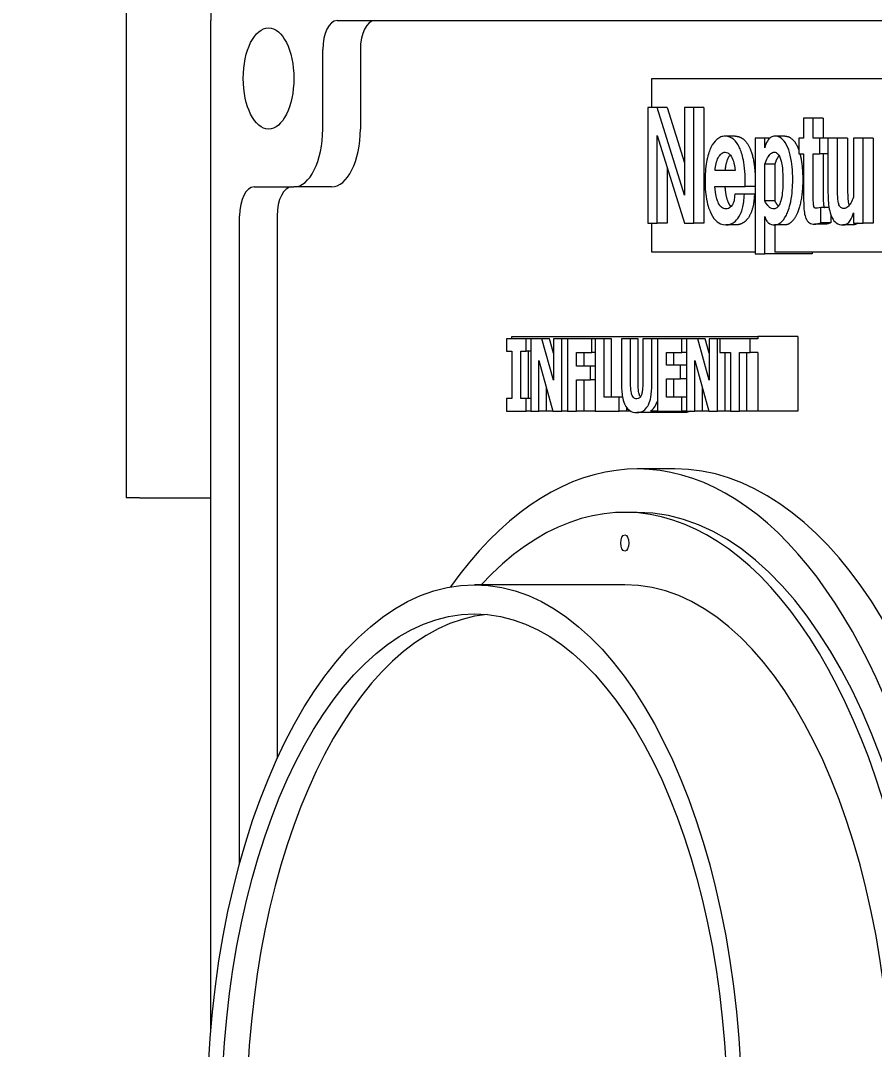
# Model space of a CAD drawing. Header units: inches. Extents: x 15 to 402, y 6 to 258.
# Drawn here: x 286.419 to 290.11, y 103.103 to 107.548 of the extents above; entities that cross this region are included whole.
import ezdxf

# ---------------------------------------------------------------- set-up
doc = ezdxf.new("R2010")
doc.units = ezdxf.units.IN
doc.header["$LTSCALE"] = 12
doc.header["$MEASUREMENT"] = 0
doc.layers.add('Dimension (ANSI)', color=7, linetype='Continuous', lineweight=25)
doc.layers.add('Visible (ANSI)', color=7, linetype='Continuous', lineweight=50)
doc.styles.add('MEMCOR Medium', font='arial.ttf')
doc.dimstyles.new('Default (ANSI)', dxfattribs={"dimscale": 12, "dimtxt": 0.15, "dimasz": 0.098425, "dimexe": 0.125, "dimexo": 0.0625, "dimgap": 0.031496, "dimtad": 0, "dimtih": 1, "dimtoh": 1, "dimdec": 4, "dimrnd": 1e-08, "dimzin": 3, "dimdsep": 46, "dimlunit": 5, "dimtxsty": 'MEMCOR Medium', "dimcen": 0.09, "dimdle": 0.393701, "dimclrd": 256, "dimclre": 256, "dimclrt": 256, "dimadec": 0, "dimazin": 1, "dimtfac": 0.8, "dimtofl": 0, "dimtmove": 0, "dimatfit": 3, "dimfxl": 1, "dimfrac": 1, "dimtolj": 1, "dimtzin": 4, "dimlwd": -1, "dimlwe": -1, "dimarcsym": 0})

# ---------------------------------------------------------------- blocks, each defined once
blk = doc.blocks.new('*D27')
at = {"layer": 'Defpoints', "color": 0, "transparency": 16777216}
for p in [(306.8612, 130.4909), (258.8478, 39.7359), (286.6568, 39.7359)]:
    blk.add_point(p, dxfattribs=at)
at = {"layer": 'Dimension (ANSI)', "transparency": 16777216}
for p, q in [((306.1112, 130.4909), (257.3478, 130.4909)), ((258.8478, 129.3098), (258.8478, 91.2594)), ((258.8478, 40.917), (258.8478, 78.9674)), ((285.9068, 39.7359), (257.3478, 39.7359))]:
    blk.add_line(p, q, dxfattribs=at)
for points in [[(258.651, 129.3098), (259.0447, 129.3098), (258.8478, 130.4909)], [(258.651, 40.917), (259.0447, 40.917), (258.8478, 39.7359)]]:
    blk.add_solid(points, dxfattribs=at)
at = {"layer": 'Dimension (ANSI)', "transparency": 16777216, "char_height": 1.8, "attachment_point": 5, "style": 'MEMCOR Medium'}
for s, insert in [('\\A1; \\fArial|b0|i0;90{\\H0.8x;\\S3#4;} in', (258.8478, 86.9624)), ('\\A1;[2305.2 mm]{\\P\\fArial|b0|i0;SHIPPING HEIGHT\\P\\fArial|b0|i0;REF.}', (258.8478, 80.8164))]:
    blk.add_mtext(s, dxfattribs=dict(at, insert=insert))

msp = doc.modelspace()

# ---------------------------------------------------------------- linework, layer by layer
at = {"layer": 'Visible (ANSI)', "linetype": 'Continuous', "lineweight": 18}
for p, q in [((286.87533, 107.98586), (286.87533, 105.48586)), ((287.24093, 103.18322), (287.24093, 107.54836)), ((287.78781, 107.54833), (293.69406, 107.54833)), ((287.72531, 107.07961), (287.72531, 107.42333)), ((287.88769, 107.42333), (287.88769, 107.07961)), ((289.14718, 107.29833), (292.33468, 107.29833)), ((289.14718, 107.17333), (289.14718, 107.29833)), ((289.1307, 107.17333), (289.1307, 106.67333)), ((289.17119, 107.17333), (289.1307, 107.17333)), ((289.21449, 107.17333), (289.17119, 107.17333)), ((289.28885, 106.79428), (289.17119, 107.17333)), ((289.21449, 107.17333), (289.28885, 106.93378)), ((289.32959, 107.17333), (289.28885, 107.17333)), ((289.28885, 107.17333), (289.28885, 106.79428)), ((289.37289, 107.17333), (289.32959, 107.17333)), ((289.32959, 106.67333), (289.32959, 107.17333)), ((289.37289, 107.17333), (289.37289, 106.67333)), ((289.84521, 107.12728), (289.80371, 107.12728)), ((289.80371, 107.12728), (289.80371, 107.04074)), ((289.84521, 107.04074), (289.84521, 107.12728)), ((289.88851, 107.12728), (289.84521, 107.12728)), ((289.88851, 107.12728), (289.88851, 107.04074)), ((289.17119, 107.05187), (289.28885, 106.67333)), ((289.17119, 106.67333), (289.17119, 107.05187)), ((289.50765, 107.04883), (289.46435, 107.04883)), ((289.6353, 107.04074), (289.59405, 107.04074)), ((289.59405, 107.04074), (289.59405, 106.53973)), ((289.6353, 106.99873), (289.6353, 107.04074)), ((289.65746, 107.04074), (289.6353, 107.04074)), ((289.72288, 107.04883), (289.67958, 107.04883)), ((289.80371, 107.04074), (289.78245, 107.04074)), ((289.78245, 107.04074), (289.78245, 106.97191)), ((289.87355, 107.04074), (289.84521, 107.04074)), ((289.87355, 106.97191), (289.87355, 107.04074)), ((289.90886, 107.04074), (289.87355, 107.04074)), ((289.95062, 107.04074), (289.90886, 107.04074)), ((289.90886, 107.04074), (289.90886, 106.8039)), ((289.95062, 106.80643), (289.95062, 107.04074)), ((289.99392, 107.04074), (289.95062, 107.04074)), ((289.99392, 107.04074), (289.99392, 106.80643)), ((290.06094, 107.04074), (290.01969, 107.04074)), ((290.01969, 107.04074), (290.01969, 106.78568)), ((290.06094, 106.67333), (290.06094, 107.04074)), ((290.10424, 107.04074), (290.06094, 107.04074)), ((290.10424, 107.04074), (290.10424, 106.67333)), ((289.78245, 106.97191), (289.80371, 106.97191)), ((289.80371, 106.97191), (289.80371, 106.78466)), ((289.84521, 106.78213), (289.84521, 106.97191)), ((289.84521, 106.97191), (289.87355, 106.97191)), ((289.90886, 106.97191), (289.87355, 106.97191)), ((289.88851, 106.97191), (289.88851, 106.78213)), ((289.6353, 106.76999), (289.6353, 106.92738)), ((289.6786, 106.92738), (289.6353, 106.92738)), ((289.6786, 106.92738), (289.6786, 106.76999)), ((289.21449, 106.91256), (289.21449, 106.67333)), ((289.50813, 106.90106), (289.42058, 106.90106)), ((289.55114, 106.83173), (289.55114, 106.85653)), ((287.42845, 106.82961), (287.60031, 106.82961)), ((287.76269, 106.82961), (287.60031, 106.82961)), ((289.42007, 106.83173), (289.55114, 106.83173)), ((289.54785, 106.79782), (289.5056, 106.79782)), ((289.59115, 106.79782), (289.54785, 106.79782)), ((289.59405, 106.83173), (289.55114, 106.83173)), ((289.6786, 106.76999), (289.6353, 106.76999)), ((287.36595, 103.90554), (287.36595, 106.70461)), ((287.52833, 106.70461), (287.52833, 104.36009)), ((289.6353, 106.53973), (289.6353, 106.70116)), ((289.87734, 106.67485), (289.87734, 106.74013)), ((289.91334, 106.74013), (289.87734, 106.74013)), ((289.92064, 106.71031), (289.92064, 106.67485)), ((290.01969, 106.71736), (290.01969, 106.67333)), ((289.1307, 106.67333), (289.17119, 106.67333)), ((289.14718, 106.54833), (289.14718, 106.67333)), ((289.21449, 106.67333), (289.17119, 106.67333)), ((289.28885, 106.67333), (289.32959, 106.67333)), ((289.37289, 106.67333), (289.32959, 106.67333)), ((289.51069, 106.66523), (289.46739, 106.66523)), ((289.72085, 106.66523), (289.67755, 106.66523)), ((289.6786, 106.66523), (289.6786, 106.54833)), ((289.89332, 106.66827), (289.85002, 106.66827)), ((289.92064, 106.67485), (289.87734, 106.67485)), ((290.01593, 106.66523), (289.97263, 106.66523)), ((290.01969, 106.67333), (290.06094, 106.67333)), ((290.10424, 106.67333), (290.06094, 106.67333)), ((289.59405, 106.54833), (289.14718, 106.54833)), ((289.59405, 106.53973), (289.6353, 106.53973)), ((289.84098, 106.53973), (289.6353, 106.53973)), ((292.33468, 106.54833), (289.6786, 106.54833)), ((289.84098, 106.54833), (289.84098, 106.53973)), ((288.60425, 106.17383), (288.52004, 106.17383)), ((288.52004, 106.17383), (288.52004, 106.11929)), ((288.54263, 106.18333), (289.60513, 106.18333)), ((288.54263, 106.17383), (288.54263, 106.18333)), ((288.62398, 106.17383), (288.60425, 106.17383)), ((288.60425, 106.11929), (288.60425, 106.17383)), ((288.67217, 106.17383), (288.62398, 106.17383)), ((288.62398, 106.17383), (288.62398, 105.86083)), ((288.70465, 106.17383), (288.67217, 106.17383)), ((288.72214, 105.9945), (288.67217, 106.17383)), ((288.72214, 106.11105), (288.70465, 106.17383)), ((288.75803, 106.17383), (288.72214, 106.17383)), ((288.72214, 106.17383), (288.72214, 105.9945)), ((288.78346, 106.17383), (288.75803, 106.17383)), ((288.75803, 105.86083), (288.75803, 106.17383)), ((288.88822, 106.17383), (288.78346, 106.17383)), ((288.78346, 106.17383), (288.78346, 105.86083)), ((288.90211, 106.17383), (288.88822, 106.17383)), ((288.88822, 106.11422), (288.88822, 106.17383)), ((288.94143, 106.17383), (288.90211, 106.17383)), ((288.90211, 106.17383), (288.90211, 105.86083)), ((288.9739, 106.17383), (288.94143, 106.17383)), ((288.94143, 105.92044), (288.94143, 106.17383)), ((288.9739, 105.92044), (288.9739, 106.17383)), ((289.05589, 106.17383), (289.01658, 106.17383)), ((289.01658, 106.17383), (289.01658, 105.97395)), ((289.08837, 106.17383), (289.05589, 106.17383)), ((289.05589, 105.97852), (289.05589, 106.17383)), ((289.08837, 105.97852), (289.08837, 106.17383)), ((289.14771, 106.17383), (289.1084, 106.17383)), ((289.1084, 106.17383), (289.1084, 105.97852)), ((289.1715, 106.17383), (289.14771, 106.17383)), ((289.14771, 105.97421), (289.14771, 106.17383)), ((289.27727, 106.17383), (289.1715, 106.17383)), ((289.1715, 106.17383), (289.1715, 105.86083)), ((289.2975, 106.17383), (289.27727, 106.17383)), ((289.27727, 106.11422), (289.27727, 106.17383)), ((289.34569, 106.17383), (289.2975, 106.17383)), ((289.2975, 106.17383), (289.2975, 105.86083)), ((289.37817, 106.17383), (289.34569, 106.17383)), ((289.39566, 105.9945), (289.34569, 106.17383)), ((289.39566, 106.11105), (289.37817, 106.17383)), ((289.43155, 106.17383), (289.39566, 106.17383)), ((289.39566, 106.17383), (289.39566, 105.9945)), ((289.44075, 106.17383), (289.43155, 106.17383)), ((289.43155, 105.86083), (289.43155, 106.17383)), ((289.57265, 106.17383), (289.44075, 106.17383)), ((289.44075, 106.17383), (289.44075, 106.11422)), ((289.60513, 106.17383), (289.57265, 106.17383)), ((289.57265, 106.11422), (289.57265, 106.17383)), ((289.60513, 106.18333), (289.60513, 106.17383)), ((289.77833, 106.18333), (289.60513, 106.18333)), ((289.77833, 106.18333), (289.77833, 105.86083)), ((288.52004, 106.11929), (288.54249, 106.11929)), ((288.54249, 106.11929), (288.54249, 105.91536)), ((288.5818, 106.11929), (288.60425, 106.11929)), ((288.5818, 105.91536), (288.5818, 106.11929)), ((288.62398, 106.11929), (288.60425, 106.11929)), ((288.61428, 105.91536), (288.61428, 106.11929)), ((288.65987, 106.07896), (288.72024, 105.86083)), ((288.65987, 105.86083), (288.65987, 106.07896)), ((288.82253, 106.11422), (288.88822, 106.11422)), ((288.82253, 106.05512), (288.82253, 106.11422)), ((288.855, 106.05512), (288.855, 106.11422)), ((288.90211, 106.11422), (288.88822, 106.11422)), ((289.21056, 106.05918), (289.21056, 106.11422)), ((289.21056, 106.11422), (289.27727, 106.11422)), ((289.24303, 106.05918), (289.24303, 106.11422)), ((289.2975, 106.11422), (289.27727, 106.11422)), ((289.33339, 105.86083), (289.33339, 106.07896)), ((289.33339, 106.07896), (289.39376, 105.86083)), ((289.44075, 106.11422), (289.48704, 106.11422)), ((289.46403, 105.86083), (289.46403, 106.11422)), ((289.48704, 106.11422), (289.48704, 105.86083)), ((289.52636, 106.11422), (289.57265, 106.11422)), ((289.52636, 105.86083), (289.52636, 106.11422)), ((289.55883, 105.86083), (289.55883, 106.11422)), ((289.60513, 106.11422), (289.57265, 106.11422)), ((289.60513, 106.11422), (289.60513, 105.86083)), ((288.88302, 106.05512), (288.82253, 106.05512)), ((288.88302, 105.99551), (288.88302, 106.05512)), ((288.90211, 106.05512), (288.88302, 106.05512)), ((289.27207, 106.05918), (289.21056, 106.05918)), ((289.2975, 106.05918), (289.27207, 106.05918)), ((289.27207, 105.99957), (289.27207, 106.05918)), ((288.82253, 105.86083), (288.82253, 105.99551)), ((288.82253, 105.99551), (288.88302, 105.99551)), ((288.855, 105.86083), (288.855, 105.99551)), ((288.90211, 105.99551), (288.88302, 105.99551)), ((289.21056, 105.99957), (289.27207, 105.99957)), ((289.21056, 105.92044), (289.21056, 105.99957)), ((289.24303, 105.92044), (289.24303, 105.99957)), ((289.2975, 105.99957), (289.27207, 105.99957)), ((288.69235, 105.86083), (288.69235, 105.96161)), ((289.36587, 105.86083), (289.36587, 105.96161)), ((288.52004, 105.91536), (288.52004, 105.86083)), ((288.54249, 105.91536), (288.52004, 105.91536)), ((288.60425, 105.91536), (288.5818, 105.91536)), ((288.60425, 105.86083), (288.60425, 105.91536)), ((288.62398, 105.91536), (288.60425, 105.91536)), ((289.00649, 105.92044), (288.94143, 105.92044)), ((289.02117, 105.92044), (289.00649, 105.92044)), ((289.00649, 105.86083), (289.00649, 105.92044)), ((289.27727, 105.92044), (289.21056, 105.92044)), ((289.2975, 105.92044), (289.27727, 105.92044)), ((289.27727, 105.86083), (289.27727, 105.92044)), ((288.52004, 105.86083), (288.60425, 105.86083)), ((288.62398, 105.86083), (288.60425, 105.86083)), ((288.62398, 105.86083), (288.65987, 105.86083)), ((288.69235, 105.86083), (288.65987, 105.86083)), ((288.72024, 105.86083), (288.69235, 105.86083)), ((288.72024, 105.86083), (288.75803, 105.86083)), ((288.78346, 105.86083), (288.75803, 105.86083)), ((288.78346, 105.86083), (288.82253, 105.86083)), ((288.855, 105.86083), (288.82253, 105.86083)), ((288.90211, 105.86083), (288.855, 105.86083)), ((288.90211, 105.86083), (289.00649, 105.86083)), ((289.03896, 105.86083), (289.00649, 105.86083)), ((289.03896, 105.86083), (289.03896, 105.87627)), ((289.05591, 105.86083), (289.03896, 105.86083)), ((289.1715, 105.86083), (289.14116, 105.86083)), ((289.1715, 105.86083), (289.27727, 105.86083)), ((289.2975, 105.86083), (289.27727, 105.86083)), ((289.2975, 105.86083), (289.33339, 105.86083)), ((289.36587, 105.86083), (289.33339, 105.86083)), ((289.39376, 105.86083), (289.36587, 105.86083)), ((289.39376, 105.86083), (289.43155, 105.86083)), ((289.46403, 105.86083), (289.43155, 105.86083)), ((289.48704, 105.86083), (289.46403, 105.86083)), ((289.48704, 105.86083), (289.52636, 105.86083)), ((289.55883, 105.86083), (289.52636, 105.86083)), ((289.60513, 105.86083), (289.55883, 105.86083)), ((289.61595, 105.86083), (289.60513, 105.86083)), ((289.77833, 105.86083), (289.61595, 105.86083)), ((289.28783, 105.85423), (289.08214, 105.85423)), ((289.24708, 105.61083), (289.0847, 105.61083)), ((286.93394, 105.48586), (286.87533, 105.48586)), ((286.93394, 105.48586), (287.24093, 105.48586)), ((289.0847, 105.42333), (289.03057, 105.42333)), ((289.03057, 105.11083), (288.38105, 105.11083))]:
    msp.add_line(p, q, dxfattribs=at)
for centre, major_axis, start_param, end_param in [((287.36593, 107.54836), (0, 0.25), 0, 1.5707963), ((287.78781, 107.42333), (0, 0.125), 0, 1.5707963), ((287.95019, 107.42333), (0, 0.125), 0, 1.5707963), ((287.60031, 107.07961), (0, -0.25), 0, 1.5707963), ((287.76269, 107.07961), (0, -0.25), 0, 1.5707963), ((287.42845, 106.70461), (0, 0.125), 0, 1.5707963), ((287.59083, 106.70461), (0, 0.125), 0, 1.5707963), ((289.0847, 102.79833), (0, 2.8125), 3.6175293, 6.8944408), ((289.03057, 102.79833), (0, 2.625), 3.0911676, 6.7761106), ((289.24708, 102.79833), (0, 2.8125), 4.985446, 6.2831853), ((289.0847, 102.79833), (0, 2.625), 3.1415927, 6.2831853), ((289.03057, 102.79833), (0, 2.3125), 3.1415927, 6.2831853), ((288.48931, 102.79833), (0, 2.18642), 0.0495319, 3.0920608)]:
    msp.add_ellipse(centre, major_axis=major_axis, ratio=0.5, start_param=start_param, end_param=end_param, dxfattribs=at)
for centre, major_axis in [((287.49093, 107.29836), (0, 0.21875)), ((289.03057, 105.29072), (0, -0.035)), ((288.38105, 102.79833), (0, 2.3125)), ((288.38105, 102.79833), (0, 2.18642))]:
    msp.add_ellipse(centre, major_axis=major_axis, ratio=0.5, dxfattribs=at)
for points, degree, knots in [([(289.46435, 107.04883), (289.4581, 107.04883), (289.45188, 107.04772), (289.43908, 107.04265), (289.43345, 107.03885), (289.41904, 107.02645), (289.41054, 107.01514), (289.39733, 106.98847), (289.39068, 106.97122), (289.38109, 106.924), (289.37756, 106.89567), (289.37756, 106.85703)], 3, [-1.4919316, -1.4919316, -1.4919316, -1.4919316, -1.2903014, -1.2903014, -1.0712515, -1.0712515, -0.6411915, -0.6411915, -0.2943902, -0.2943902, 0, 0, 0, 0]), ([(289.55114, 106.85653), (289.55114, 106.874), (289.55042, 106.89153), (289.54672, 106.92908), (289.54384, 106.94397), (289.53666, 106.97572), (289.53065, 106.99141), (289.51785, 107.01705), (289.50961, 107.0278), (289.49223, 107.04209), (289.48057, 107.04883), (289.46435, 107.04883)], 3, [-0.95374288, -0.95374288, -0.95374288, -0.95374288, -0.86423892, -0.86423892, -0.75775194, -0.75775194, -0.52950742, -0.52950742, -0.24718032, -0.24718032, 0, 0, 0, 0]), ([(289.50765, 107.04883), (289.52714, 107.04883), (289.55952, 107.02252), (289.5823, 106.97191), (289.5929, 106.90963), (289.59405, 106.87839)], 2, [0, 0, 0, 1, 2, 3, 3.7455992, 3.7455992, 3.7455992]), ([(289.67958, 107.04883), (289.67333, 107.04883), (289.66706, 107.04732), (289.65584, 107.04003), (289.65102, 107.03487), (289.64195, 107.01973), (289.63821, 107.00982), (289.6353, 106.99873)], 3, [-0.27518447, -0.27518447, -0.27518447, -0.27518447, -0.18002451, -0.18002451, -0.0953991, -0.0953991, 0, 0, 0, 0]), ([(289.7565, 106.86007), (289.7565, 106.87915), (289.7557, 106.89824), (289.75252, 106.93029), (289.75027, 106.94808), (289.74197, 106.98281), (289.73681, 106.99776), (289.72268, 107.02478), (289.71487, 107.03305), (289.69967, 107.0456), (289.68972, 107.04883), (289.67958, 107.04883)], 3, [-0.55895589, -0.55895589, -0.55895589, -0.55895589, -0.42730196, -0.42730196, -0.33362764, -0.33362764, -0.25055777, -0.25055777, -0.15451105, -0.15451105, 0, 0, 0, 0]), ([(289.72288, 107.04883), (289.7411, 107.04883), (289.7702, 107.021), (289.7813, 106.99282), (289.78245, 106.98953)], 2, [0, 0, 0, 1, 2, 2.1250193, 2.1250193, 2.1250193]), ([(289.42058, 106.90106), (289.42149, 106.91163), (289.42308, 106.92185), (289.42785, 106.94052), (289.43087, 106.94863), (289.43859, 106.96351), (289.44293, 106.96921), (289.45298, 106.97756), (289.45859, 106.9795), (289.46435, 106.9795)], 3, [-0.31166749, -0.31166749, -0.31166749, -0.31166749, -0.23705054, -0.23705054, -0.16576507, -0.16576507, -0.0878526, -0.0878526, 0, 0, 0, 0]), ([(289.48591, 106.96808), (289.48224, 106.96374), (289.46691, 106.93598), (289.46388, 106.90106)], 2, [0.7245107, 0.7245107, 0.7245107, 1, 2, 2, 2]), ([(289.46435, 106.9795), (289.46845, 106.9795), (289.47252, 106.97852), (289.48024, 106.97415), (289.48377, 106.97094), (289.49315, 106.95865), (289.49736, 106.94826), (289.50396, 106.92894), (289.50662, 106.91544), (289.50813, 106.90106)], 3, [-0.25145744, -0.25145744, -0.25145744, -0.25145744, -0.21404187, -0.21404187, -0.17828382, -0.17828382, -0.11189925, -0.11189925, 0, 0, 0, 0]), ([(289.6353, 106.92738), (289.639, 106.9377), (289.64324, 106.94761), (289.65214, 106.9631), (289.65669, 106.96915), (289.66662, 106.97742), (289.67173, 106.9795), (289.67705, 106.9795)], 3, [-0.26084909, -0.26084909, -0.26084909, -0.26084909, -0.1639148, -0.1639148, -0.08102913, -0.08102913, 0, 0, 0, 0]), ([(289.67705, 106.9795), (289.67963, 106.9795), (289.6822, 106.979), (289.6871, 106.9768), (289.68939, 106.97519), (289.69529, 106.96924), (289.69846, 106.96402), (289.70576, 106.94702), (289.70819, 106.93516), (289.71286, 106.90738), (289.71399, 106.8837), (289.71399, 106.86007)], 3, [-0.34391216, -0.34391216, -0.34391216, -0.34391216, -0.31786711, -0.31786711, -0.29318796, -0.29318796, -0.251195, -0.251195, -0.18010027, -0.18010027, 0, 0, 0, 0]), ([(289.78782, 106.97191), (289.79211, 106.95549), (289.7998, 106.90106), (289.7998, 106.86007)], 2, [2.4414184, 2.4414184, 2.4414184, 3, 4, 4, 4]), ([(289.37756, 106.85703), (289.37756, 106.84027), (289.37821, 106.82338), (289.38085, 106.79604), (289.38274, 106.78092), (289.39204, 106.73917), (289.39875, 106.72322), (289.41121, 106.69834), (289.41979, 106.68715), (289.43771, 106.67247), (289.44998, 106.66523), (289.46739, 106.66523)], 3, [-1.1520732, -1.1520732, -1.1520732, -1.1520732, -0.9328917, -0.9328917, -0.7880369, -0.7880369, -0.5752915, -0.5752915, -0.2652163, -0.2652163, 0, 0, 0, 0]), ([(289.71399, 106.86007), (289.71399, 106.84455), (289.71353, 106.82833), (289.71119, 106.80088), (289.70955, 106.78844), (289.70409, 106.76519), (289.70081, 106.75755), (289.69525, 106.74682), (289.692, 106.74239), (289.68433, 106.73602), (289.68011, 106.73456), (289.67578, 106.73456)], 3, [-0.30290761, -0.30290761, -0.30290761, -0.30290761, -0.23644812, -0.23644812, -0.18377195, -0.18377195, -0.1266776, -0.1266776, -0.06597425, -0.06597425, 0, 0, 0, 0]), ([(289.67755, 106.66523), (289.68713, 106.66523), (289.6964, 106.66863), (289.71195, 106.68154), (289.7207, 106.69113), (289.73493, 106.7198), (289.742, 106.73754), (289.75465, 106.79898), (289.7565, 106.83202), (289.7565, 106.86007)], 3, [-1.0037119, -1.0037119, -1.0037119, -1.0037119, -0.6558258, -0.6558258, -0.3924925, -0.3924925, -0.2137644, -0.2137644, 0, 0, 0, 0]), ([(289.46739, 106.73456), (289.46138, 106.73456), (289.45542, 106.73632), (289.44615, 106.74353), (289.44128, 106.74846), (289.43339, 106.76365), (289.42928, 106.77293), (289.42413, 106.79683), (289.42085, 106.81341), (289.42007, 106.83173)], 3, [-1.9615665, -1.9615665, -1.9615665, -1.9615665, -1.0582577, -1.0582577, -0.4670175, -0.4670175, -0.1401197, -0.1401197, 0, 0, 0, 0]), ([(289.46337, 106.83173), (289.46413, 106.81402), (289.47223, 106.77302), (289.48337, 106.75029), (289.48914, 106.74428)], 2, [0, 0, 0, 1, 2, 2.7615593, 2.7615593, 2.7615593]), ([(289.46739, 106.66523), (289.47475, 106.66523), (289.48207, 106.66657), (289.49495, 106.67181), (289.5019, 106.67563), (289.51476, 106.6875), (289.52224, 106.69589), (289.53473, 106.72124), (289.53803, 106.73205), (289.54398, 106.75354), (289.54655, 106.77466), (289.54785, 106.79782)], 3, [-0.51058672, -0.51058672, -0.51058672, -0.51058672, -0.39585732, -0.39585732, -0.30581684, -0.30581684, -0.23379286, -0.23379286, -0.17764071, -0.17764071, 0, 0, 0, 0]), ([(289.5056, 106.79782), (289.50535, 106.78698), (289.50461, 106.77756), (289.50296, 106.76969), (289.50172, 106.76392), (289.49521, 106.75095), (289.49123, 106.74584), (289.48226, 106.73837), (289.47558, 106.73456), (289.46739, 106.73456)], 3, [-1.3567512, -1.3567512, -1.3567512, -1.3567512, -0.3873837, -0.3873837, -0.2508201, -0.2508201, -0.1248926, -0.1248926, 0, 0, 0, 0]), ([(289.90886, 106.8039), (289.90886, 106.78954), (289.90938, 106.7749), (289.91184, 106.74871), (289.9136, 106.73679), (289.91892, 106.71429), (289.92247, 106.70404), (289.93188, 106.68616), (289.93753, 106.67938), (289.95288, 106.66765), (289.9629, 106.66523), (289.97263, 106.66523)], 3, [-0.54882756, -0.54882756, -0.54882756, -0.54882756, -0.43951235, -0.43951235, -0.34598462, -0.34598462, -0.25005812, -0.25005812, -0.14831849, -0.14831849, 0, 0, 0, 0]), ([(289.97718, 106.73659), (289.97405, 106.73659), (289.97082, 106.73712), (289.96527, 106.73977), (289.96284, 106.74163), (289.95871, 106.74695), (289.95729, 106.74984), (289.95456, 106.75721), (289.95342, 106.76294), (289.95111, 106.77966), (289.95062, 106.79318), (289.95062, 106.80643)], 3, [-0.25342297, -0.25342297, -0.25342297, -0.25342297, -0.21349345, -0.21349345, -0.18069807, -0.18069807, -0.15097762, -0.15097762, -0.10090432, -0.10090432, 0, 0, 0, 0]), ([(289.99392, 106.80643), (289.99392, 106.76645), (290.00029, 106.75078), (290.00061, 106.75008)], 2, [0, 0, 0, 1, 1.0492741, 1.0492741, 1.0492741]), ([(289.67578, 106.73456), (289.67199, 106.73456), (289.66823, 106.73527), (289.6609, 106.73825), (289.6574, 106.74046), (289.6469, 106.74965), (289.64071, 106.75885), (289.6353, 106.76999)], 3, [-0.23235467, -0.23235467, -0.23235467, -0.23235467, -0.17463394, -0.17463394, -0.11837707, -0.11837707, 0, 0, 0, 0]), ([(289.80371, 106.78466), (289.80371, 106.76782), (289.80394, 106.7509), (289.80578, 106.72395), (289.80723, 106.71408), (289.81226, 106.69541), (289.81511, 106.68971), (289.81955, 106.68209), (289.82311, 106.67733), (289.83482, 106.66968), (289.84243, 106.66827), (289.85002, 106.66827)], 3, [-0.45637652, -0.45637652, -0.45637652, -0.45637652, -0.34795416, -0.34795416, -0.28133028, -0.28133028, -0.21146767, -0.21146767, -0.11555685, -0.11555685, 0, 0, 0, 0]), ([(289.85685, 106.7376), (289.85506, 106.7376), (289.85322, 106.73762), (289.85079, 106.73905), (289.85015, 106.73976), (289.84906, 106.74152), (289.84854, 106.74262), (289.84745, 106.74583), (289.84689, 106.74885), (289.84581, 106.75748), (289.84521, 106.76524), (289.84521, 106.78213)], 3, [-0.46029222, -0.46029222, -0.46029222, -0.46029222, -0.32463762, -0.32463762, -0.26853254, -0.26853254, -0.21873732, -0.21873732, -0.12874165, -0.12874165, 0, 0, 0, 0]), ([(289.88851, 106.78213), (289.88851, 106.76442), (289.89028, 106.74671), (289.89241, 106.7413), (289.89325, 106.74013)], 2, [0, 0, 0, 1, 2, 2.5282202, 2.5282202, 2.5282202]), ([(290.01969, 106.78568), (290.01605, 106.77625), (290.01195, 106.76732), (290.00333, 106.75309), (289.99893, 106.74747), (289.9887, 106.73888), (289.98306, 106.73659), (289.97718, 106.73659)], 3, [-0.25985251, -0.25985251, -0.25985251, -0.25985251, -0.16904466, -0.16904466, -0.0895398, -0.0895398, 0, 0, 0, 0]), ([(289.6353, 106.70116), (289.63726, 106.69511), (289.63963, 106.6898), (289.64532, 106.68052), (289.64855, 106.67682), (289.65993, 106.66735), (289.66898, 106.66523), (289.67755, 106.66523)], 3, [-0.24235731, -0.24235731, -0.24235731, -0.24235731, -0.1875229, -0.1875229, -0.13070815, -0.13070815, 0, 0, 0, 0]), ([(289.87734, 106.74013), (289.87538, 106.73984), (289.86714, 106.7386), (289.86334, 106.73796), (289.86119, 106.7376), (289.85685, 106.7376)], 3, [-0.29682219, -0.29682219, -0.29682219, -0.29682219, -0.06611673, -0.06611673, 0, 0, 0, 0]), ([(289.97263, 106.66523), (289.97868, 106.66523), (289.98471, 106.66669), (289.9959, 106.67347), (290.00087, 106.67839), (290.01125, 106.69379), (290.01593, 106.70486), (290.01969, 106.71736)], 3, [-0.28914927, -0.28914927, -0.28914927, -0.28914927, -0.1969143, -0.1969143, -0.11111134, -0.11111134, 0, 0, 0, 0]), ([(289.85002, 106.66827), (289.85441, 106.66827), (289.85881, 106.66886), (289.86793, 106.67106), (289.87267, 106.67275), (289.87734, 106.67485)], 3, [-0.13991373, -0.13991373, -0.13991373, -0.13991373, -0.07297611, -0.07297611, 0, 0, 0, 0]), ([(289.01658, 105.97395), (289.01658, 105.96345), (289.01698, 105.95285), (289.01886, 105.93332), (289.02022, 105.92431), (289.02475, 105.90452), (289.02826, 105.89458), (289.03612, 105.87986), (289.04166, 105.87109), (289.06056, 105.85681), (289.07154, 105.85423), (289.08214, 105.85423)], 3, [-0.82187798, -0.82187798, -0.82187798, -0.82187798, -0.6544335, -0.6544335, -0.50490958, -0.50490958, -0.30747841, -0.30747841, -0.16166829, -0.16166829, 0, 0, 0, 0]), ([(289.08214, 105.91384), (289.07952, 105.91384), (289.07685, 105.91426), (289.07206, 105.91631), (289.0699, 105.91776), (289.0658, 105.92219), (289.06396, 105.92514), (289.06105, 105.93219), (289.05942, 105.93726), (289.05641, 105.9556), (289.05589, 105.96752), (289.05589, 105.97852)], 3, [-0.35781975, -0.35781975, -0.35781975, -0.35781975, -0.28180287, -0.28180287, -0.21609433, -0.21609433, -0.14668132, -0.14668132, -0.08378729, -0.08378729, 0, 0, 0, 0]), ([(289.1084, 105.97852), (289.1084, 105.97095), (289.10816, 105.96308), (289.10697, 105.9496), (289.10613, 105.9435), (289.10359, 105.93283), (289.10213, 105.92893), (289.09855, 105.92217), (289.09629, 105.91949), (289.09012, 105.9148), (289.08607, 105.91384), (289.08214, 105.91384)], 3, [-0.21736344, -0.21736344, -0.21736344, -0.21736344, -0.17163752, -0.17163752, -0.13475897, -0.13475897, -0.10039019, -0.10039019, -0.05983154, -0.05983154, 0, 0, 0, 0]), ([(289.08214, 105.85423), (289.08848, 105.85423), (289.09492, 105.85512), (289.10658, 105.85932), (289.11193, 105.86232), (289.1242, 105.87315), (289.12918, 105.88108), (289.13736, 105.89794), (289.1408, 105.90891), (289.14651, 105.93795), (289.14771, 105.95621), (289.14771, 105.97421)], 3, [-0.43360447, -0.43360447, -0.43360447, -0.43360447, -0.37067396, -0.37067396, -0.3160228, -0.3160228, -0.237534, -0.237534, -0.13714171, -0.13714171, 0, 0, 0, 0]), ([(289.09838, 105.9224), (289.09709, 105.92422), (289.09593, 105.92636), (289.09353, 105.93219), (289.0919, 105.93726), (289.08889, 105.9556), (289.08837, 105.96752), (289.08837, 105.97852)], 3, [-0.19313998, -0.19313998, -0.19313998, -0.19313998, -0.14668132, -0.14668132, -0.08378729, -0.08378729, 0, 0, 0, 0]), ([(289.14116, 105.86083), (289.14398, 105.86244), (289.14675, 105.8644), (289.15667, 105.87315), (289.16166, 105.88108), (289.16764, 105.8934), (289.16971, 105.89873), (289.1715, 105.90444)], 3, [-0.34514763, -0.34514763, -0.34514763, -0.34514763, -0.3160228, -0.3160228, -0.237534, -0.237534, -0.18529791, -0.18529791, -0.18529791, -0.18529791]), ([(289.31436, 105.86083), (289.31189, 105.85942), (289.30937, 105.85828), (289.3006, 105.85512), (289.29416, 105.85423), (289.28783, 105.85423)], 3, [0.345147629, 0.345147629, 0.345147629, 0.345147629, 0.370673963, 0.370673963, 0.433604472, 0.433604472, 0.433604472, 0.433604472])]:
    msp.add_open_spline(points, degree=degree, knots=knots, dxfattribs=at)
for points in [[(289.69741, 106.96521), (289.68752, 106.95221), (289.6786, 106.92738)], [(289.7998, 106.86007), (289.7998, 106.81655), (289.78791, 106.74468), (289.76691, 106.69357), (289.73781, 106.66523), (289.72085, 106.66523)], [(289.59115, 106.79782), (289.58888, 106.75734), (289.57496, 106.71128), (289.5537, 106.68092), (289.52612, 106.66523), (289.51069, 106.66523)], [(289.6786, 106.76999), (289.68596, 106.75484), (289.69443, 106.74617)], [(289.92064, 106.67485), (289.90597, 106.66827), (289.89332, 106.66827)], [(290.03823, 106.67333), (290.0283, 106.66523), (290.01593, 106.66523)]]:
    msp.add_open_spline(points, degree=2, dxfattribs=at)

# ---------------------------------------------------------------- dimensions: what is measured, and where the dimension line sits
at = {"layer": 'Dimension (ANSI)'}
dim = msp.add_linear_dim(base=(258.84784, 39.73586), p1=(306.86121, 130.49086), p2=(286.65683, 39.73586), angle=90, text=' \\fArial|b0|i0;<> in\\X[2305.2 mm]{\\P\\fArial|b0|i0;SHIPPING HEIGHT\\P\\fArial|b0|i0;REF.}', dimstyle='Default (ANSI)', override={"dimgap": 0.031496, "dimdec": 4, "dimpost": '', "dimtol": 0, "dimlim": 0, "dimtp": 0, "dimtm": 0, "dimtdec": 2, "dimatfit": 1}, dxfattribs=at)
dim.commit()
dim.dimension.update_dxf_attribs({"geometry": '*D27', "text_midpoint": (258.84784, 85.11336), "dimtype": 160})

doc.saveas('drawing.dxf')
